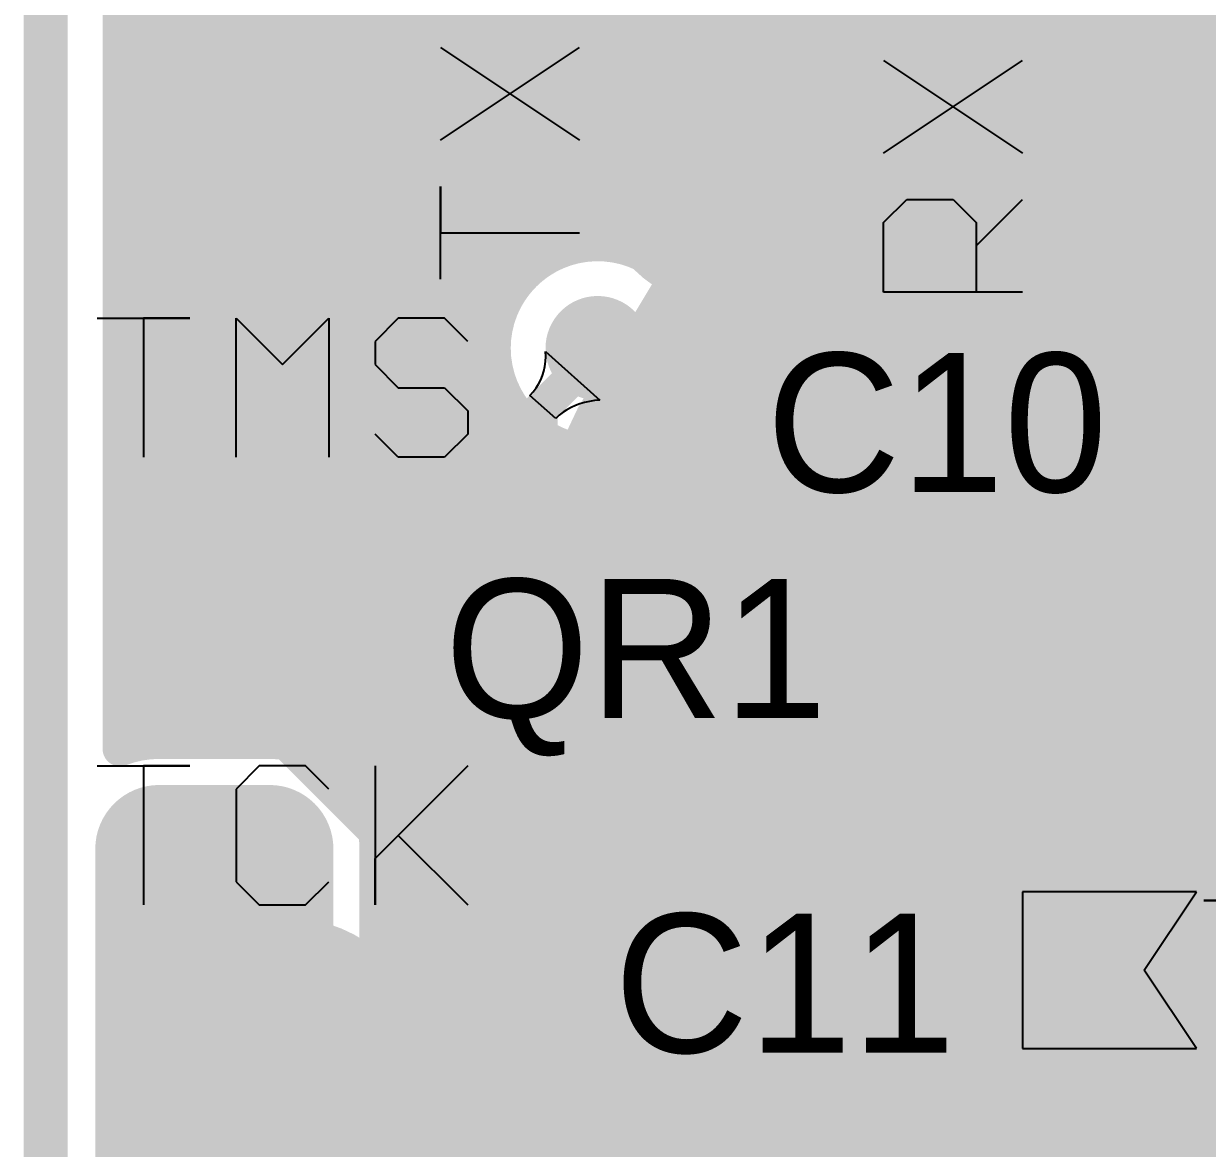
# Model space of a CAD drawing. Header units: millimetres. Extents: x 102.9 to 127.1, y 44.5 to 70.5.
# Drawn here: x 102.9 to 109.71, y 55.3 to 61.77 of the extents above; entities that cross this region are included whole.
import ezdxf

# ---------------------------------------------------------------- set-up
doc = ezdxf.new("R2010")
doc.units = ezdxf.units.MM
for name, color, linetype in [('BottomLayer', 5, 'Continuous'), ('BottomOverlay', 54, 'Continuous'), ('BottomPaste', 16, 'Continuous'), ('BottomSolder', 6, 'Continuous'), ('KeepOutLayer', 6, 'Continuous'), ('Mechanical3', 76, 'Continuous'), ('MultiLayer', 9, 'Continuous'), ('TopLayer', 1, 'Continuous'), ('TopOverlay', 2, 'Continuous'), ('TopPaste', 8, 'Continuous'), ('TopSolder', 216, 'Continuous'), ('ViaHoleLayer', 16, 'Continuous')]:
    doc.layers.add(name, color=color, linetype=linetype)

# ---------------------------------------------------------------- blocks, each defined once
blk = doc.blocks.new('TESTPOINT1_3')
at = {"layer": 'TopLayer', "const_width": 0.75}
blk.add_lwpolyline([(-0.375, 0, 1), (0.375, 0, 1)], format="xyb", close=True, dxfattribs=at)
at = {"layer": 'TopPaste', "const_width": 0.75}
blk.add_lwpolyline([(-0.375, 0, 1), (0.375, 0, 1)], format="xyb", close=True, dxfattribs=at)
at = {"layer": 'TopSolder', "const_width": 0.8}
blk.add_lwpolyline([(-0.4, 0, 1), (0.4, 0, 1)], format="xyb", close=True, dxfattribs=at)
blk = doc.blocks.new('TESTPOINT1_4')
at = {"layer": 'TopLayer', "const_width": 0.75}
blk.add_lwpolyline([(-0.375, 0, 1), (0.375, 0, 1)], format="xyb", close=True, dxfattribs=at)
at = {"layer": 'TopPaste', "const_width": 0.75}
blk.add_lwpolyline([(-0.375, 0, 1), (0.375, 0, 1)], format="xyb", close=True, dxfattribs=at)
at = {"layer": 'TopSolder', "const_width": 0.8}
blk.add_lwpolyline([(-0.4, 0, 1), (0.4, 0, 1)], format="xyb", close=True, dxfattribs=at)
blk = doc.blocks.new('TESTPOINT1_8')
at = {"layer": 'TopLayer', "const_width": 0.75}
blk.add_lwpolyline([(-0.375, 0, 1), (0.375, 0, 1)], format="xyb", close=True, dxfattribs=at)
at = {"layer": 'TopPaste', "const_width": 0.75}
blk.add_lwpolyline([(-0.375, 0, 1), (0.375, 0, 1)], format="xyb", close=True, dxfattribs=at)
at = {"layer": 'TopSolder', "const_width": 0.8}
blk.add_lwpolyline([(-0.4, 0, 1), (0.4, 0, 1)], format="xyb", close=True, dxfattribs=at)
blk = doc.blocks.new('TESTPOINT1_9')
at = {"layer": 'TopLayer', "const_width": 0.75}
blk.add_lwpolyline([(-0.375, 0, 1), (0.375, 0, 1)], format="xyb", close=True, dxfattribs=at)
at = {"layer": 'TopPaste', "const_width": 0.75}
blk.add_lwpolyline([(-0.375, 0, 1), (0.375, 0, 1)], format="xyb", close=True, dxfattribs=at)
at = {"layer": 'TopSolder', "const_width": 0.8}
blk.add_lwpolyline([(-0.4, 0, 1), (0.4, 0, 1)], format="xyb", close=True, dxfattribs=at)
blk = doc.blocks.new('TESTPOINT1_10')
at = {"layer": 'TopLayer', "const_width": 0.75}
blk.add_lwpolyline([(-0.375, 0, 1), (0.375, 0, 1)], format="xyb", close=True, dxfattribs=at)
at = {"layer": 'TopPaste', "const_width": 0.75}
blk.add_lwpolyline([(-0.375, 0, 1), (0.375, 0, 1)], format="xyb", close=True, dxfattribs=at)
at = {"layer": 'TopSolder', "const_width": 0.8}
blk.add_lwpolyline([(-0.4, 0, 1), (0.4, 0, 1)], format="xyb", close=True, dxfattribs=at)
blk = doc.blocks.new('3034_TR_B_12')
at = {"layer": 'BottomLayer', "const_width": 0.3175}
for points in [[(10.5237, -2.3225, 1), (10.8412, -2.3225, 1)], [(11.1587, -2.3225, 1), (11.4762, -2.3225, 1)]]:
    blk.add_lwpolyline(points, format="xyb", close=True, dxfattribs=at)
at = {"layer": 'BottomLayer'}
for points in [[(10.6825, -2.64), (11.3175, -2.64), (10.6825, 2.44), (11.3175, 2.44)], [(10.365, -2.3225), (11.635, -2.3225), (10.365, 2.1225), (11.635, 2.1225)]]:
    blk.add_solid(points, dxfattribs=at)
at = {"layer": 'BottomOverlay'}
for points, const_width in [([(10, -0.1, 1), (-10, -0.1, 1)], 0.2), ([(10.6365, -3.1, 1), (10.7635, -3.1, 1)], 0.127)]:
    blk.add_lwpolyline(points, format="xyb", close=True, dxfattribs=dict(at, const_width=const_width))
at = {"layer": 'BottomOverlay', "const_width": 0.254}
blk.add_lwpolyline([(10.7, -3.1), (10.7, -8.1)], dxfattribs=at)
at = {"layer": 'BottomPaste', "const_width": 0.3175}
for points in [[(10.5237, -2.3225, 1), (10.8412, -2.3225, 1)], [(11.1587, -2.3225, 1), (11.4762, -2.3225, 1)]]:
    blk.add_lwpolyline(points, format="xyb", close=True, dxfattribs=at)
at = {"layer": 'BottomPaste'}
for points in [[(10.6825, -2.64), (11.3175, -2.64), (10.6825, 2.44), (11.3175, 2.44)], [(10.365, -2.3225), (11.635, -2.3225), (10.365, 2.1225), (11.635, 2.1225)]]:
    blk.add_solid(points, dxfattribs=at)
at = {"layer": 'BottomSolder', "const_width": 0.3675}
for points in [[(10.4987, -2.3225, 1), (10.8662, -2.3225, 1)], [(11.1337, -2.3225, 1), (11.5012, -2.3225, 1)]]:
    blk.add_lwpolyline(points, format="xyb", close=True, dxfattribs=at)
at = {"layer": 'BottomSolder'}
for points in [[(10.6825, -2.69), (11.3175, -2.69), (10.6825, 2.49), (11.3175, 2.49)], [(10.315, -2.3225), (11.685, -2.3225), (10.315, 2.1225), (11.685, 2.1225)]]:
    blk.add_solid(points, dxfattribs=at)
blk = doc.blocks.new('MS3V_T1R_19')
at = {"layer": 'TopLayer', "const_width": 0.375}
for points in [[(4.5375, -0.075, 1), (4.9125, -0.075, 1)], [(6.1875, -0.075, 1), (6.5625, -0.075, 1)], [(4.5375, -0.825, 1), (4.9125, -0.825, 1)], [(6.1875, -0.825, 1), (6.5625, -0.825, 1)]]:
    blk.add_lwpolyline(points, format="xyb", close=True, dxfattribs=at)
at = {"layer": 'TopLayer'}
for points in [[(4.725, -1.2), (6.375, -1.2), (4.725, 0.3), (6.375, 0.3)], [(4.35, -0.825), (6.75, -0.825), (4.35, -0.075), (6.75, -0.075)]]:
    blk.add_solid(points, dxfattribs=at)
at = {"layer": 'TopPaste', "const_width": 0.375}
for points in [[(4.5375, -0.075, 1), (4.9125, -0.075, 1)], [(6.1875, -0.075, 1), (6.5625, -0.075, 1)], [(4.5375, -0.825, 1), (4.9125, -0.825, 1)], [(6.1875, -0.825, 1), (6.5625, -0.825, 1)]]:
    blk.add_lwpolyline(points, format="xyb", close=True, dxfattribs=at)
at = {"layer": 'TopPaste'}
for points in [[(4.725, -1.2), (6.375, -1.2), (4.725, 0.3), (6.375, 0.3)], [(4.35, -0.825), (6.75, -0.825), (4.35, -0.075), (6.75, -0.075)]]:
    blk.add_solid(points, dxfattribs=at)
at = {"layer": 'TopSolder', "const_width": 0.425}
for points in [[(4.5125, -0.075, 1), (4.9375, -0.075, 1)], [(6.1625, -0.075, 1), (6.5875, -0.075, 1)], [(4.5125, -0.825, 1), (4.9375, -0.825, 1)], [(6.1625, -0.825, 1), (6.5875, -0.825, 1)]]:
    blk.add_lwpolyline(points, format="xyb", close=True, dxfattribs=at)
at = {"layer": 'TopSolder'}
for points in [[(4.725, -1.25), (6.375, -1.25), (4.725, 0.35), (6.375, 0.35)], [(4.3, -0.825), (6.8, -0.825), (4.3, -0.075), (6.8, -0.075)]]:
    blk.add_solid(points, dxfattribs=at)
blk = doc.blocks.new('CC0603_35')
at = {"layer": 'Mechanical3'}
for p, q in [((-1.2917, 0.3997), (-1.425, 0.2665)), ((-1.0251, 0.3997), (-1.2917, 0.3997)), ((-0.8918, 0.2665), (-1.0251, 0.3997)), ((-0.492, 0.3997), (-0.6253, 0.2665)), ((-0.492, -0.4), (-0.492, 0.3997)), ((0.1745, 0.3997), (0.0412, 0.2665)), ((0.1745, -0.4), (0.1745, 0.3997)), ((-1.425, 0.2665), (-1.425, -0.2667)), ((-1.425, -0.2667), (-1.2917, -0.4)), ((-1.0251, -0.4), (-0.8918, -0.2667)), ((-1.2917, -0.4), (-1.0251, -0.4)), ((-0.6253, -0.4), (-0.3587, -0.4)), ((-0.3587, -0.4), (-0.492, -0.4)), ((0.0412, -0.4), (0.3078, -0.4)), ((0.3078, -0.4), (0.1745, -0.4))]:
    blk.add_line(p, q, dxfattribs=at)
at = {"layer": 'TopLayer'}
for points in [[(-1.35, -0.45), (-0.35, -0.45), (-1.35, 0.45), (-0.35, 0.45)], [(1.35, 0.45), (0.35, 0.45), (1.35, -0.45), (0.35, -0.45)]]:
    blk.add_solid(points, dxfattribs=at)
at = {"layer": 'TopOverlay', "const_width": 0.178}
for points in [[(-1.5329, -0.6469, -0.201181), (-1.5318, 0.6496)], [(1.5336, 0.6496, -0.201181), (1.5347, -0.6469)]]:
    blk.add_lwpolyline(points, format="xyb", dxfattribs=at)
at = {"layer": 'TopOverlay', "const_width": 0.089}
for points in [[(-1.5763, 0.6496, 1), (-1.4873, 0.6496, 1)], [(-1.5695, 0.65, 1), (-1.4805, 0.65, 1)], [(1.4805, 0.65, 1), (1.5695, 0.65, 1)], [(1.4891, 0.6496, 1), (1.5781, 0.6496, 1)], [(-1.5774, -0.6469, 1), (-1.4884, -0.6469, 1)], [(-1.5676, -0.6477, 1), (-1.4786, -0.6477, 1)], [(1.4804, -0.6477, 1), (1.5694, -0.6477, 1)], [(1.4902, -0.6469, 1), (1.5792, -0.6469, 1)]]:
    blk.add_lwpolyline(points, format="xyb", close=True, dxfattribs=at)
at = {"layer": 'TopOverlay', "const_width": 0.178}
for points in [[(1.525, 0.65), (-1.525, 0.65)], [(1.5249, -0.6477), (-1.5231, -0.6477)]]:
    blk.add_lwpolyline(points, dxfattribs=at)
at = {"layer": 'TopPaste'}
for p, q in [((-1.35, 0.45), (-1.35, -0.45)), ((-0.35, 0.45), (-1.35, 0.45)), ((-0.65, 0), (-0.35, 0.45)), ((1.35, 0.45), (0.35, 0.45)), ((0.35, 0.45), (0.65, 0)), ((1.35, -0.45), (1.35, 0.45)), ((-0.35, -0.45), (-0.65, 0)), ((0.65, 0), (0.35, -0.45)), ((-1.35, -0.45), (-0.35, -0.45)), ((0.35, -0.45), (1.35, -0.45))]:
    blk.add_line(p, q, dxfattribs=at)
at = {"layer": 'TopSolder'}
for points in [[(-1.4, -0.5), (-0.3, -0.5), (-1.4, 0.5), (-0.3, 0.5)], [(1.4, 0.5), (0.3, 0.5), (1.4, -0.5), (0.3, -0.5)]]:
    blk.add_solid(points, dxfattribs=at)
blk = doc.blocks.new('CC0603_36')
at = {"layer": 'Mechanical3'}
for p, q in [((-1.2917, 0.3997), (-1.425, 0.2665)), ((-1.0251, 0.3997), (-1.2917, 0.3997)), ((-0.8918, 0.2665), (-1.0251, 0.3997)), ((-0.492, 0.3997), (-0.6253, 0.2665)), ((-0.492, -0.4), (-0.492, 0.3997)), ((0.0412, 0.2665), (0.1745, 0.3997)), ((0.1745, 0.3997), (0.4411, 0.3997)), ((0.4411, 0.3997), (0.5744, 0.2665)), ((-1.425, 0.2665), (-1.425, -0.2667)), ((0.0412, -0.2667), (0.0412, 0.2665)), ((0.5744, 0.2665), (0.5744, -0.2667)), ((-1.425, -0.2667), (-1.2917, -0.4)), ((-1.0251, -0.4), (-0.8918, -0.2667)), ((0.1745, -0.4), (0.0412, -0.2667)), ((0.5744, -0.2667), (0.4411, -0.4)), ((-1.2917, -0.4), (-1.0251, -0.4)), ((-0.6253, -0.4), (-0.3587, -0.4)), ((-0.3587, -0.4), (-0.492, -0.4)), ((0.4411, -0.4), (0.1745, -0.4))]:
    blk.add_line(p, q, dxfattribs=at)
at = {"layer": 'TopLayer'}
for points in [[(-1.35, -0.45), (-0.35, -0.45), (-1.35, 0.45), (-0.35, 0.45)], [(1.35, 0.45), (0.35, 0.45), (1.35, -0.45), (0.35, -0.45)]]:
    blk.add_solid(points, dxfattribs=at)
at = {"layer": 'TopOverlay', "const_width": 0.178}
for points in [[(-1.5329, -0.6469, -0.201181), (-1.5318, 0.6496)], [(1.5336, 0.6496, -0.201181), (1.5347, -0.6469)]]:
    blk.add_lwpolyline(points, format="xyb", dxfattribs=at)
at = {"layer": 'TopOverlay', "const_width": 0.089}
for points in [[(-1.5763, 0.6496, 1), (-1.4873, 0.6496, 1)], [(-1.5695, 0.65, 1), (-1.4805, 0.65, 1)], [(1.4805, 0.65, 1), (1.5695, 0.65, 1)], [(1.4891, 0.6496, 1), (1.5781, 0.6496, 1)], [(-1.5774, -0.6469, 1), (-1.4884, -0.6469, 1)], [(-1.5676, -0.6477, 1), (-1.4786, -0.6477, 1)], [(1.4804, -0.6477, 1), (1.5694, -0.6477, 1)], [(1.4902, -0.6469, 1), (1.5792, -0.6469, 1)]]:
    blk.add_lwpolyline(points, format="xyb", close=True, dxfattribs=at)
at = {"layer": 'TopOverlay', "const_width": 0.178}
for points in [[(1.525, 0.65), (-1.525, 0.65)], [(1.5249, -0.6477), (-1.5231, -0.6477)]]:
    blk.add_lwpolyline(points, dxfattribs=at)
at = {"layer": 'TopPaste'}
for p, q in [((-1.35, 0.45), (-1.35, -0.45)), ((-0.35, 0.45), (-1.35, 0.45)), ((-0.65, 0), (-0.35, 0.45)), ((1.35, 0.45), (0.35, 0.45)), ((0.35, 0.45), (0.65, 0)), ((1.35, -0.45), (1.35, 0.45)), ((-0.35, -0.45), (-0.65, 0)), ((0.65, 0), (0.35, -0.45)), ((-1.35, -0.45), (-0.35, -0.45)), ((0.35, -0.45), (1.35, -0.45))]:
    blk.add_line(p, q, dxfattribs=at)
at = {"layer": 'TopSolder'}
for points in [[(-1.4, -0.5), (-0.3, -0.5), (-1.4, 0.5), (-0.3, 0.5)], [(1.4, 0.5), (0.3, 0.5), (1.4, -0.5), (0.3, -0.5)]]:
    blk.add_solid(points, dxfattribs=at)

msp = doc.modelspace()

# ---------------------------------------------------------------- linework, layer by layer
at = {"layer": 'BottomLayer', "const_width": 0.2}
for points in [[(103.4571, 57.5974), (103.4571, 64.825)], [(103.4571, 61.7999), (126.5464, 61.7999)], [(103.4571, 61.5999), (126.5464, 61.5999)], [(103.4571, 61.3999), (126.5464, 61.3999)], [(103.4571, 61.1999), (121.3137, 61.1999)], [(103.4571, 60.9999), (121.1137, 60.9999)], [(103.4571, 60.7999), (120.578, 60.7999)], [(103.4571, 60.5999), (120.4295, 60.5999)], [(103.4571, 60.3999), (105.869, 60.3999)], [(106.5414, 60.3999), (107.4609, 60.3999)], [(108.1333, 60.3999), (120.3771, 60.3999)], [(106.6524, 60.3029), (107.3499, 60.3029)], [(103.4571, 60.1999), (105.6838, 60.1999)], [(108.3184, 60.1999), (120.3941, 60.1999)], [(103.4571, 59.9999), (105.6131, 59.9999)], [(106.2052, 59.9029), (106.3, 59.9977)], [(108.3892, 59.9999), (120.4877, 59.9999)], [(106.2052, 59.9029), (107.7971, 59.9029)], [(103.4571, 59.7999), (105.6141, 59.7999)], [(108.3882, 59.7999), (120.7355, 59.7999)], [(103.4571, 59.5999), (105.6873, 59.5999)], [(108.3149, 59.5999), (121.5, 59.5999)], [(106.6524, 59.5029), (107.3499, 59.5029)], [(103.4571, 59.3999), (105.8782, 59.3999)], [(106.5322, 59.3999), (107.47, 59.3999)], [(108.1241, 59.3999), (121.5008, 59.3999)], [(103.4571, 59.1999), (121.5694, 59.1999)], [(103.4571, 58.9999), (121.7594, 58.9999)], [(103.4571, 58.7999), (121.9594, 58.7999)], [(103.4571, 58.5999), (121.6032, 58.5999)], [(103.4571, 58.3999), (121.3065, 58.3999)], [(103.4571, 58.1999), (121.2011, 58.1999)], [(103.4571, 57.9999), (121.1755, 57.9999)], [(103.4571, 57.7999), (121.2188, 57.7999)], [(103.6825, 57.64), (104.3175, 57.64)], [(104.5364, 57.5999), (121.3516, 57.5999)], [(104.8063, 57.3999), (122.7937, 57.3999)], [(104.909, 57.1999), (122.9937, 57.1999)], [(104.935, 52.5775), (104.935, 57.0225)], [(104.935, 56.9999), (123.1937, 56.9999)], [(104.935, 56.7999), (123.35, 56.7999)], [(104.935, 56.5999), (123.35, 56.5999)], [(104.935, 56.3999), (123.35, 56.3999)], [(104.935, 56.1999), (123.35, 56.1999)], [(104.935, 55.9999), (123.35, 55.9999)], [(104.935, 55.7999), (123.35, 55.7999)], [(104.935, 55.5999), (119.4583, 55.5999)], [(104.935, 55.3999), (119.2917, 55.3999)]]:
    msp.add_lwpolyline(points, dxfattribs=at)
at = {"layer": 'BottomLayer'}
for points, const_width in [([(103.4071, 61.7999, 1), (103.5071, 61.7999, 1)], 0.1), ([(103.4071, 61.5999, 1), (103.5071, 61.5999, 1)], 0.1), ([(103.4071, 61.3999, 1), (103.5071, 61.3999, 1)], 0.1), ([(103.4071, 61.1999, 1), (103.5071, 61.1999, 1)], 0.1), ([(103.4071, 60.9999, 1), (103.5071, 60.9999, 1)], 0.1), ([(103.4071, 60.7999, 1), (103.5071, 60.7999, 1)], 0.1), ([(103.4071, 60.5999, 1), (103.5071, 60.5999, 1)], 0.1), ([(103.4071, 60.3999, 1), (103.5071, 60.3999, 1)], 0.1), ([(105.819, 60.3999, 1), (105.919, 60.3999, 1)], 0.1), ([(106.4914, 60.3999, 1), (106.5914, 60.3999, 1)], 0.1), ([(107.4109, 60.3999, 1), (107.5109, 60.3999, 1)], 0.1), ([(108.0833, 60.3999, 1), (108.1833, 60.3999, 1)], 0.1), ([(106.6024, 60.3029, 1), (106.7024, 60.3029, 1)], 0.1), ([(106.6024, 60.3029, 1), (106.7024, 60.3029, 1)], 0.1), ([(107.2999, 60.3029, 1), (107.3999, 60.3029, 1)], 0.1), ([(107.2999, 60.3029, 1), (107.3999, 60.3029, 1)], 0.1), ([(103.4071, 60.1999, 1), (103.5071, 60.1999, 1)], 0.1), ([(105.6338, 60.1999, 1), (105.7338, 60.1999, 1)], 0.1), ([(108.2684, 60.1999, 1), (108.3684, 60.1999, 1)], 0.1), ([(106.0552, 59.9029, 1), (106.3552, 59.9029, 1)], 0.3), ([(107.6471, 59.9029, 1), (107.9471, 59.9029, 1)], 0.3), ([(103.4071, 59.9999, 1), (103.5071, 59.9999, 1)], 0.1), ([(105.5631, 59.9999, 1), (105.6631, 59.9999, 1)], 0.1), ([(106.25, 59.9977, 1), (106.35, 59.9977, 1)], 0.1), ([(108.3392, 59.9999, 1), (108.4392, 59.9999, 1)], 0.1), ([(106.1552, 59.9029, 1), (106.2552, 59.9029, 1)], 0.1), ([(106.1552, 59.9029, 1), (106.2552, 59.9029, 1)], 0.1), ([(107.7471, 59.9029, 1), (107.8471, 59.9029, 1)], 0.1), ([(108.3471, 59.9029, 1), (108.4471, 59.9029, 1)], 0.1), ([(108.3471, 59.9029, 1), (108.4471, 59.9029, 1)], 0.1), ([(104.325, 59.675, 1), (104.625, 59.675, 1)], 0.3), ([(103.4071, 59.7999, 1), (103.5071, 59.7999, 1)], 0.1), ([(105.5641, 59.7999, 1), (105.6641, 59.7999, 1)], 0.1), ([(108.3382, 59.7999, 1), (108.4382, 59.7999, 1)], 0.1), ([(103.4071, 59.5999, 1), (103.5071, 59.5999, 1)], 0.1), ([(105.6373, 59.5999, 1), (105.7373, 59.5999, 1)], 0.1), ([(108.2649, 59.5999, 1), (108.3649, 59.5999, 1)], 0.1), ([(109.075, 59.3999, 1), (109.375, 59.3999, 1)], 0.3), ([(106.6024, 59.5029, 1), (106.7024, 59.5029, 1)], 0.1), ([(106.6024, 59.5029, 1), (106.7024, 59.5029, 1)], 0.1), ([(107.2999, 59.5029, 1), (107.3999, 59.5029, 1)], 0.1), ([(107.2999, 59.5029, 1), (107.3999, 59.5029, 1)], 0.1), ([(103.4071, 59.3999, 1), (103.5071, 59.3999, 1)], 0.1), ([(105.8282, 59.3999, 1), (105.9282, 59.3999, 1)], 0.1), ([(106.4822, 59.3999, 1), (106.5822, 59.3999, 1)], 0.1), ([(107.42, 59.3999, 1), (107.52, 59.3999, 1)], 0.1), ([(108.0741, 59.3999, 1), (108.1741, 59.3999, 1)], 0.1), ([(103.4071, 59.1999, 1), (103.5071, 59.1999, 1)], 0.1), ([(103.4071, 58.9999, 1), (103.5071, 58.9999, 1)], 0.1), ([(103.4071, 58.7999, 1), (103.5071, 58.7999, 1)], 0.1), ([(103.4071, 58.5999, 1), (103.5071, 58.5999, 1)], 0.1), ([(106.7683, 58.3999, 1), (107.0683, 58.3999, 1)], 0.3), ([(103.4071, 58.3999, 1), (103.5071, 58.3999, 1)], 0.1), ([(103.4071, 58.1999, 1), (103.5071, 58.1999, 1)], 0.1), ([(103.4071, 57.9999, 1), (103.5071, 57.9999, 1)], 0.1), ([(103.4071, 57.7999, 1), (103.5071, 57.7999, 1)], 0.1), ([(103.4071, 57.5974, 1), (103.5071, 57.5974, 1)], 0.1), ([(103.4071, 57.5974, 1), (103.5071, 57.5974, 1)], 0.1), ([(103.6325, 57.64, 1), (103.7325, 57.64, 1)], 0.1), ([(103.6325, 57.64, 1), (103.7325, 57.64, 1)], 0.1), ([(104.2675, 57.64, 1), (104.3675, 57.64, 1)], 0.1), ([(104.2675, 57.64, 1), (104.3675, 57.64, 1)], 0.1), ([(104.4864, 57.5999, 1), (104.5864, 57.5999, 1)], 0.1), ([(104.7563, 57.3999, 1), (104.8563, 57.3999, 1)], 0.1), ([(104.859, 57.1999, 1), (104.959, 57.1999, 1)], 0.1), ([(104.885, 57.0225, 1), (104.985, 57.0225, 1)], 0.1), ([(104.885, 57.0225, 1), (104.985, 57.0225, 1)], 0.1), ([(104.885, 56.9999, 1), (104.985, 56.9999, 1)], 0.1), ([(104.885, 56.7999, 1), (104.985, 56.7999, 1)], 0.1), ([(107.725, 56.45, 1), (108.025, 56.45, 1)], 0.3), ([(104.885, 56.5999, 1), (104.985, 56.5999, 1)], 0.1), ([(104.885, 56.3999, 1), (104.985, 56.3999, 1)], 0.1), ([(104.885, 56.1999, 1), (104.985, 56.1999, 1)], 0.1), ([(104.885, 55.9999, 1), (104.985, 55.9999, 1)], 0.1), ([(104.885, 55.7999, 1), (104.985, 55.7999, 1)], 0.1), ([(104.885, 55.5999, 1), (104.985, 55.5999, 1)], 0.1), ([(104.885, 55.3999, 1), (104.985, 55.3999, 1)], 0.1), ([(104.885, 55.1999, 1), (104.985, 55.1999, 1)], 0.1)]:
    msp.add_lwpolyline(points, format="xyb", close=True, dxfattribs=dict(at, const_width=const_width))
at = {"layer": 'BottomLayer', "const_width": 0.2}
for points in [[(106.6524, 59.5029, -2.618034), (106.6524, 60.3029)], [(107.3499, 60.3029, -0.6885), (108.3971, 59.9029)], [(108.3971, 59.9029, -0.6885), (107.3499, 59.5029)], [(103.4571, 57.5974, -0.093699), (103.6825, 57.64)], [(104.3175, 57.64, -0.414214), (104.935, 57.0225)]]:
    msp.add_lwpolyline(points, format="xyb", dxfattribs=at)
at = {"layer": 'BottomOverlay'}
for points, const_width in [([(121.475, 54.8, 1), (108.475, 54.8, 1)], 6.9), ([(106.75, 54.8, 1), (110.2, 54.8, 1)], 3.45)]:
    msp.add_lwpolyline(points, format="xyb", close=True, dxfattribs=dict(at, const_width=const_width))
at = {"layer": 'KeepOutLayer', "const_width": 0.254}
msp.add_lwpolyline([(103.0301, 47.3699), (103.0301, 70.35)], dxfattribs=at)
at = {"layer": 'MultiLayer', "const_width": 0.3}
for points in [[(106.0552, 59.9029, 1), (106.3552, 59.9029, 1)], [(107.6471, 59.9029, 1), (107.9471, 59.9029, 1)], [(104.325, 59.675, 1), (104.625, 59.675, 1)], [(109.075, 59.3999, 1), (109.375, 59.3999, 1)], [(106.7683, 58.3999, 1), (107.0683, 58.3999, 1)], [(107.725, 56.45, 1), (108.025, 56.45, 1)]]:
    msp.add_lwpolyline(points, format="xyb", close=True, dxfattribs=at)
at = {"layer": 'TopLayer'}
for p, q in [((105.9066, 59.854), (105.9058, 59.8838)), ((105.9058, 59.8838), (106.2183, 59.6032)), ((105.8959, 59.7705), (105.9017, 59.7973)), ((105.9017, 59.7973), (105.9053, 59.8251)), ((105.9053, 59.8251), (105.9066, 59.854)), ((105.8653, 59.6963), (105.8777, 59.72)), ((105.8777, 59.72), (105.8879, 59.7447)), ((105.8879, 59.7447), (105.8959, 59.7705)), ((105.8149, 59.6313), (105.8339, 59.652)), ((105.8339, 59.652), (105.8507, 59.6736)), ((105.8507, 59.6736), (105.8653, 59.6963)), ((105.9644, 59.498), (105.8149, 59.6313)), ((106.103, 59.5831), (106.0771, 59.5735)), ((106.1301, 59.5909), (106.103, 59.5831)), ((106.1584, 59.5968), (106.1301, 59.5909)), ((106.1878, 59.6009), (106.1584, 59.5968)), ((106.2183, 59.6032), (106.1878, 59.6009)), ((105.9846, 59.5167), (105.9644, 59.498)), ((106.006, 59.5337), (105.9846, 59.5167)), ((106.0286, 59.5488), (106.006, 59.5337)), ((106.0523, 59.5621), (106.0286, 59.5488)), ((106.0771, 59.5735), (106.0523, 59.5621))]:
    msp.add_line(p, q, dxfattribs=at)
at = {"layer": 'TopLayer', "const_width": 0.2}
for points in [[(103.4571, 61.332), (103.4571, 63.875)], [(103.4571, 61.7999), (103.8444, 61.7999)], [(105.0056, 61.7999), (106.3944, 61.7999)], [(107.5556, 61.7999), (108.9444, 61.7999)], [(103.4571, 61.5999), (103.6206, 61.5999)], [(105.2294, 61.5999), (106.1706, 61.5999)], [(107.7794, 61.5999), (108.7206, 61.5999)], [(105.3615, 61.3999), (106.0385, 61.3999)], [(107.9115, 61.3999), (108.5885, 61.3999)], [(105.4384, 61.1999), (105.9616, 61.1999)], [(107.9884, 61.1999), (108.5116, 61.1999)], [(107.9919, 60.6634), (108.5058, 61.1773)], [(105.4723, 60.9999), (105.9277, 60.9999)], [(108.0223, 60.9999), (108.3283, 60.9999)], [(104.425, 60.925), (105.475, 59.875)], [(106.975, 59.8242), (106.975, 60.925)], [(107.7971, 59.9029), (108.8192, 60.925)], [(108.8192, 60.925), (109.525, 60.925)], [(105.4675, 60.7999), (105.9325, 60.7999)], [(108.0175, 60.7999), (108.1283, 60.7999)], [(105.4234, 60.5999), (105.9766, 60.5999)], [(103.4571, 58.782), (103.4571, 60.518)], [(105.3943, 60.5214), (105.6958, 60.2199)], [(105.5158, 60.3999), (105.869, 60.3999)], [(108.3961, 59.9363), (108.7158, 60.2559)], [(103.4571, 60.1999), (103.6656, 60.1999)], [(108.6597, 60.1999), (108.7656, 60.1999)], [(103.4571, 59.9999), (103.9284, 59.9999)], [(108.4597, 59.9999), (109.0284, 59.9999)], [(104.8286, 59.9557), (105.075, 59.7093)], [(106.2052, 59.8802), (106.2052, 59.9029)], [(105.475, 57.1407), (105.475, 59.875)], [(105.875, 59.55), (106.2052, 59.8802)], [(106.4537, 59.3029), (106.975, 59.8242)], [(109.55, 58.9458), (109.55, 59.8753)], [(103.4571, 59.7999), (104.9844, 59.7999)], [(108.3882, 59.7999), (109.55, 59.7999)], [(105.075, 59.1996), (105.075, 59.7093)], [(103.4571, 59.5999), (105.075, 59.5999)], [(108.3149, 59.5999), (109.55, 59.5999)], [(105.875, 57.3064), (105.875, 59.55)], [(106.7371, 59.0206), (107.2573, 59.5409)], [(109.65, 59.425), (110.35, 59.425)], [(103.4571, 59.3999), (104.1967, 59.3999)], [(104.6533, 59.3999), (105.075, 59.3999)], [(107.1163, 59.3999), (107.47, 59.3999)], [(108.1241, 59.3999), (109.55, 59.3999)], [(106.275, 59.125), (106.4529, 59.3029)], [(106.4529, 59.3029), (106.4537, 59.3029)], [(103.4571, 59.1999), (103.7753, 59.1999)], [(106.9163, 59.1999), (109.55, 59.1999)], [(106.275, 57.472), (106.275, 59.125)], [(103.4571, 58.9999), (103.5812, 58.9999)], [(106.675, 57.6377), (106.675, 58.9593)], [(106.7156, 58.9999), (109.55, 58.9999)], [(107.825, 58.95), (109.475, 58.95)], [(108.65, 57.9), (108.65, 58.85)], [(106.675, 58.7999), (107.4006, 58.7999)], [(106.675, 58.5999), (107.2333, 58.5999)], [(106.675, 58.3999), (107.1617, 58.3999)], [(104.425, 57.625), (104.425, 58.375)], [(107.15, 57.525), (107.15, 58.275)], [(106.675, 58.1999), (107.15, 58.1999)], [(106.675, 57.9999), (107.15, 57.9999)], [(107.25, 57.9), (108.65, 57.9)], [(108.65, 57.9), (110.05, 57.9)], [(106.675, 57.7999), (107.15, 57.7999)], [(104.425, 57.625), (105.95, 56.1)], [(106.675, 57.6377), (107.4323, 56.8804)], [(106.7128, 57.5999), (107.15, 57.5999)], [(106.275, 57.472), (107.15, 56.5971)], [(106.9128, 57.3999), (107.1617, 57.3999)], [(105.875, 57.3064), (106.75, 56.4314)], [(107.1128, 57.1999), (107.2335, 57.1999)], [(105.475, 57.1407), (106.35, 56.2657)], [(107.3128, 56.9999), (107.4009, 56.9999)], [(107.825, 56.85), (108.35, 56.85)], [(108.35, 55.9), (108.35, 56.85)], [(107.4948, 56.7999), (108.35, 56.7999)], [(107.15, 56.1657), (107.15, 56.5971)], [(107.55, 56.5999), (108.35, 56.5999)], [(107.55, 56.3314), (107.55, 56.5971)], [(106.75, 56), (106.75, 56.4314)], [(107.55, 56.3999), (108.35, 56.3999)], [(107.55, 56.3314), (107.9814, 55.9)], [(108.45, 56.325), (109.15, 56.325)], [(109.15, 56.325), (109.85, 56.325)], [(106.35, 52.0971), (106.35, 56.2657)], [(107.15, 56.1657), (107.8157, 55.5)], [(107.6815, 56.1999), (108.35, 56.1999)], [(105.95, 51.9314), (105.95, 56.1)], [(106.75, 56), (107.65, 55.1)], [(107.8815, 55.9999), (108.35, 55.9999)], [(107.9814, 55.9), (108.35, 55.9)], [(104.425, 55.825), (105.55, 54.7)], [(107.8157, 55.5), (111.475, 55.5)], [(106.75, 55.4343), (107.3667, 54.8177)], [(106.75, 52.2627), (106.75, 55.4343)]]:
    msp.add_lwpolyline(points, dxfattribs=at)
for points in [[(103.4571, 61.332, -0.818462), (105.475, 60.925)], [(106.026, 60.4756, -1.249804), (108.025, 60.925)], [(108.5058, 61.1773, -0.885484), (110.575, 60.925)], [(105.475, 60.925, -0.098965), (105.3943, 60.5214)], [(108.025, 60.925, -0.063026), (107.9919, 60.6634)], [(104.8286, 59.9557, -0.413209), (103.4571, 60.518)], [(105.6958, 60.2199, -0.17964), (106.026, 60.4756)], [(109.55, 59.8753, -0.22986), (108.7158, 60.2559)], [(108.3971, 59.9029, -0.749498), (107.2916, 59.5797)], [(103.4571, 58.782, -0.49555), (105.075, 59.1996)], [(107.15, 58.275, -0.414214), (107.825, 58.95)], [(107.825, 56.85, -0.414214), (107.15, 57.525)], [(107.4323, 56.8804, -0.199374), (107.55, 56.5971)], [(107.4328, 56.8799, -0.198912), (107.55, 56.5971)]]:
    msp.add_lwpolyline(points, format="xyb", dxfattribs=at)
at = {"layer": 'TopLayer'}
for points, const_width in [([(103.4071, 61.7999, 1), (103.5071, 61.7999, 1)], 0.1), ([(103.7944, 61.7999, 1), (103.8944, 61.7999, 1)], 0.1), ([(104.9556, 61.7999, 1), (105.0556, 61.7999, 1)], 0.1), ([(106.3444, 61.7999, 1), (106.4444, 61.7999, 1)], 0.1), ([(107.5056, 61.7999, 1), (107.6056, 61.7999, 1)], 0.1), ([(108.8944, 61.7999, 1), (108.9944, 61.7999, 1)], 0.1), ([(103.4071, 61.5999, 1), (103.5071, 61.5999, 1)], 0.1), ([(103.5706, 61.5999, 1), (103.6706, 61.5999, 1)], 0.1), ([(105.1794, 61.5999, 1), (105.2794, 61.5999, 1)], 0.1), ([(106.1206, 61.5999, 1), (106.2206, 61.5999, 1)], 0.1), ([(107.7294, 61.5999, 1), (107.8294, 61.5999, 1)], 0.1), ([(108.6706, 61.5999, 1), (108.7706, 61.5999, 1)], 0.1), ([(105.3115, 61.3999, 1), (105.4115, 61.3999, 1)], 0.1), ([(105.9885, 61.3999, 1), (106.0885, 61.3999, 1)], 0.1), ([(107.8615, 61.3999, 1), (107.9615, 61.3999, 1)], 0.1), ([(108.5385, 61.3999, 1), (108.6385, 61.3999, 1)], 0.1), ([(103.4071, 61.332, 1), (103.5071, 61.332, 1)], 0.1), ([(103.4071, 61.332, 1), (103.5071, 61.332, 1)], 0.1), ([(105.3884, 61.1999, 1), (105.4884, 61.1999, 1)], 0.1), ([(105.9116, 61.1999, 1), (106.0116, 61.1999, 1)], 0.1), ([(107.9384, 61.1999, 1), (108.0384, 61.1999, 1)], 0.1), ([(108.4616, 61.1999, 1), (108.5616, 61.1999, 1)], 0.1), ([(108.4558, 61.1773, 1), (108.5558, 61.1773, 1)], 0.1), ([(108.4558, 61.1773, 1), (108.5558, 61.1773, 1)], 0.1), ([(105.4223, 60.9999, 1), (105.5223, 60.9999, 1)], 0.1), ([(105.8777, 60.9999, 1), (105.9777, 60.9999, 1)], 0.1), ([(107.9723, 60.9999, 1), (108.0723, 60.9999, 1)], 0.1), ([(108.2783, 60.9999, 1), (108.3783, 60.9999, 1)], 0.1), ([(104.375, 60.925, 1), (104.475, 60.925, 1)], 0.1), ([(105.425, 60.925, 1), (105.525, 60.925, 1)], 0.1), ([(105.425, 60.925, 1), (105.525, 60.925, 1)], 0.1), ([(106.925, 60.925, 1), (107.025, 60.925, 1)], 0.1), ([(107.975, 60.925, 1), (108.075, 60.925, 1)], 0.1), ([(107.975, 60.925, 1), (108.075, 60.925, 1)], 0.1), ([(108.7692, 60.925, 1), (108.8692, 60.925, 1)], 0.1), ([(108.7692, 60.925, 1), (108.8692, 60.925, 1)], 0.1), ([(109.475, 60.925, 1), (109.575, 60.925, 1)], 0.1), ([(105.4175, 60.7999, 1), (105.5175, 60.7999, 1)], 0.1), ([(105.8825, 60.7999, 1), (105.9825, 60.7999, 1)], 0.1), ([(107.9675, 60.7999, 1), (108.0675, 60.7999, 1)], 0.1), ([(108.0783, 60.7999, 1), (108.1783, 60.7999, 1)], 0.1), ([(107.9419, 60.6634, 1), (108.0419, 60.6634, 1)], 0.1), ([(107.9419, 60.6634, 1), (108.0419, 60.6634, 1)], 0.1), ([(105.3734, 60.5999, 1), (105.4734, 60.5999, 1)], 0.1), ([(105.9266, 60.5999, 1), (106.0266, 60.5999, 1)], 0.1), ([(103.4071, 60.518, 1), (103.5071, 60.518, 1)], 0.1), ([(103.4071, 60.518, 1), (103.5071, 60.518, 1)], 0.1), ([(105.3443, 60.5214, 1), (105.4443, 60.5214, 1)], 0.1), ([(105.3443, 60.5214, 1), (105.4443, 60.5214, 1)], 0.1), ([(105.976, 60.4756, 1), (106.076, 60.4756, 1)], 0.1), ([(105.976, 60.4756, 1), (106.076, 60.4756, 1)], 0.1), ([(105.4658, 60.3999, 1), (105.5658, 60.3999, 1)], 0.1), ([(105.819, 60.3999, 1), (105.919, 60.3999, 1)], 0.1), ([(108.6658, 60.2559, 1), (108.7658, 60.2559, 1)], 0.1), ([(108.6658, 60.2559, 1), (108.7658, 60.2559, 1)], 0.1), ([(103.4071, 60.1999, 1), (103.5071, 60.1999, 1)], 0.1), ([(103.6156, 60.1999, 1), (103.7156, 60.1999, 1)], 0.1), ([(105.6458, 60.2199, 1), (105.7458, 60.2199, 1)], 0.1), ([(105.6458, 60.2199, 1), (105.7458, 60.2199, 1)], 0.1), ([(108.6097, 60.1999, 1), (108.7097, 60.1999, 1)], 0.1), ([(108.7156, 60.1999, 1), (108.8156, 60.1999, 1)], 0.1), ([(106.0552, 59.9029, 1), (106.3552, 59.9029, 1)], 0.3), ([(107.6471, 59.9029, 1), (107.9471, 59.9029, 1)], 0.3), ([(103.4071, 59.9999, 1), (103.5071, 59.9999, 1)], 0.1), ([(103.8784, 59.9999, 1), (103.9784, 59.9999, 1)], 0.1), ([(108.4097, 59.9999, 1), (108.5097, 59.9999, 1)], 0.1), ([(108.9784, 59.9999, 1), (109.0784, 59.9999, 1)], 0.1), ([(104.7786, 59.9557, 1), (104.8786, 59.9557, 1)], 0.1), ([(104.7786, 59.9557, 1), (104.8786, 59.9557, 1)], 0.1), ([(106.1552, 59.9029, 1), (106.2552, 59.9029, 1)], 0.1), ([(107.7471, 59.9029, 1), (107.8471, 59.9029, 1)], 0.1), ([(108.3461, 59.9363, 1), (108.4461, 59.9363, 1)], 0.1), ([(108.3471, 59.9029, 1), (108.4471, 59.9029, 1)], 0.1), ([(104.325, 59.675, 1), (104.625, 59.675, 1)], 0.3), ([(105.425, 59.875, 1), (105.525, 59.875, 1)], 0.1), ([(105.425, 59.875, 1), (105.525, 59.875, 1)], 0.1), ([(106.1552, 59.8802, 1), (106.2552, 59.8802, 1)], 0.1), ([(106.1552, 59.8802, 1), (106.2552, 59.8802, 1)], 0.1), ([(106.925, 59.8242, 1), (107.025, 59.8242, 1)], 0.1), ([(106.925, 59.8242, 1), (107.025, 59.8242, 1)], 0.1), ([(109.5, 59.8753, 1), (109.6, 59.8753, 1)], 0.1), ([(109.5, 59.8753, 1), (109.6, 59.8753, 1)], 0.1), ([(103.4071, 59.7999, 1), (103.5071, 59.7999, 1)], 0.1), ([(104.9344, 59.7999, 1), (105.0344, 59.7999, 1)], 0.1), ([(108.3382, 59.7999, 1), (108.4382, 59.7999, 1)], 0.1), ([(109.5, 59.7999, 1), (109.6, 59.7999, 1)], 0.1), ([(105.025, 59.7093, 1), (105.125, 59.7093, 1)], 0.1), ([(105.025, 59.7093, 1), (105.125, 59.7093, 1)], 0.1), ([(103.4071, 59.5999, 1), (103.5071, 59.5999, 1)], 0.1), ([(105.025, 59.5999, 1), (105.125, 59.5999, 1)], 0.1), ([(107.2416, 59.5797, 1), (107.3416, 59.5797, 1)], 0.1), ([(108.2649, 59.5999, 1), (108.3649, 59.5999, 1)], 0.1), ([(109.075, 59.3999, 1), (109.375, 59.3999, 1)], 0.3), ([(109.5, 59.5999, 1), (109.6, 59.5999, 1)], 0.1), ([(105.825, 59.55, 1), (105.925, 59.55, 1)], 0.1), ([(105.825, 59.55, 1), (105.925, 59.55, 1)], 0.1), ([(107.2073, 59.5409, 1), (107.3073, 59.5409, 1)], 0.1), ([(109.6, 59.425, 1), (109.7, 59.425, 1)], 0.1), ([(103.4071, 59.3999, 1), (103.5071, 59.3999, 1)], 0.1), ([(104.1467, 59.3999, 1), (104.2467, 59.3999, 1)], 0.1), ([(104.6033, 59.3999, 1), (104.7033, 59.3999, 1)], 0.1), ([(105.025, 59.3999, 1), (105.125, 59.3999, 1)], 0.1), ([(107.0663, 59.3999, 1), (107.1663, 59.3999, 1)], 0.1), ([(107.42, 59.3999, 1), (107.52, 59.3999, 1)], 0.1), ([(108.0741, 59.3999, 1), (108.1741, 59.3999, 1)], 0.1), ([(109.5, 59.3999, 1), (109.6, 59.3999, 1)], 0.1), ([(106.4029, 59.3029, 1), (106.5029, 59.3029, 1)], 0.1), ([(106.4029, 59.3029, 1), (106.5029, 59.3029, 1)], 0.1), ([(106.4037, 59.3029, 1), (106.5037, 59.3029, 1)], 0.1), ([(106.4037, 59.3029, 1), (106.5037, 59.3029, 1)], 0.1), ([(103.4071, 59.1999, 1), (103.5071, 59.1999, 1)], 0.1), ([(103.7253, 59.1999, 1), (103.8253, 59.1999, 1)], 0.1), ([(105.025, 59.1996, 1), (105.125, 59.1996, 1)], 0.1), ([(105.025, 59.1996, 1), (105.125, 59.1996, 1)], 0.1), ([(106.8663, 59.1999, 1), (106.9663, 59.1999, 1)], 0.1), ([(109.5, 59.1999, 1), (109.6, 59.1999, 1)], 0.1), ([(106.225, 59.125, 1), (106.325, 59.125, 1)], 0.1), ([(106.225, 59.125, 1), (106.325, 59.125, 1)], 0.1), ([(106.6871, 59.0206, 1), (106.7871, 59.0206, 1)], 0.1), ([(103.4071, 58.9999, 1), (103.5071, 58.9999, 1)], 0.1), ([(103.5312, 58.9999, 1), (103.6312, 58.9999, 1)], 0.1), ([(106.625, 58.9593, 1), (106.725, 58.9593, 1)], 0.1), ([(106.6656, 58.9999, 1), (106.7656, 58.9999, 1)], 0.1), ([(107.775, 58.95, 1), (107.875, 58.95, 1)], 0.1), ([(107.775, 58.95, 1), (107.875, 58.95, 1)], 0.1), ([(109.425, 58.95, 1), (109.525, 58.95, 1)], 0.1), ([(109.5, 58.9999, 1), (109.6, 58.9999, 1)], 0.1), ([(109.5, 58.9458, 1), (109.6, 58.9458, 1)], 0.1), ([(108.6, 58.85, 1), (108.7, 58.85, 1)], 0.1), ([(103.4071, 58.782, 1), (103.5071, 58.782, 1)], 0.1), ([(103.4071, 58.782, 1), (103.5071, 58.782, 1)], 0.1), ([(106.625, 58.7999, 1), (106.725, 58.7999, 1)], 0.1), ([(107.3506, 58.7999, 1), (107.4506, 58.7999, 1)], 0.1), ([(106.625, 58.5999, 1), (106.725, 58.5999, 1)], 0.1), ([(106.7683, 58.3999, 1), (107.0683, 58.3999, 1)], 0.3), ([(107.1833, 58.5999, 1), (107.2833, 58.5999, 1)], 0.1), ([(106.625, 58.3999, 1), (106.725, 58.3999, 1)], 0.1), ([(107.1117, 58.3999, 1), (107.2117, 58.3999, 1)], 0.1), ([(104.375, 58.375, 1), (104.475, 58.375, 1)], 0.1), ([(107.1, 58.275, 1), (107.2, 58.275, 1)], 0.1), ([(107.1, 58.275, 1), (107.2, 58.275, 1)], 0.1), ([(106.625, 58.1999, 1), (106.725, 58.1999, 1)], 0.1), ([(107.1, 58.1999, 1), (107.2, 58.1999, 1)], 0.1), ([(106.625, 57.9999, 1), (106.725, 57.9999, 1)], 0.1), ([(107.1, 57.9999, 1), (107.2, 57.9999, 1)], 0.1), ([(107.2, 57.9, 1), (107.3, 57.9, 1)], 0.1), ([(108.6, 57.9, 1), (108.7, 57.9, 1)], 0.1), ([(108.6, 57.9, 1), (108.7, 57.9, 1)], 0.1), ([(108.6, 57.9, 1), (108.7, 57.9, 1)], 0.1), ([(106.625, 57.7999, 1), (106.725, 57.7999, 1)], 0.1), ([(107.1, 57.7999, 1), (107.2, 57.7999, 1)], 0.1), ([(104.375, 57.625, 1), (104.475, 57.625, 1)], 0.1), ([(104.375, 57.625, 1), (104.475, 57.625, 1)], 0.1), ([(106.625, 57.6377, 1), (106.725, 57.6377, 1)], 0.1), ([(106.625, 57.6377, 1), (106.725, 57.6377, 1)], 0.1), ([(106.6628, 57.5999, 1), (106.7628, 57.5999, 1)], 0.1), ([(107.1, 57.5999, 1), (107.2, 57.5999, 1)], 0.1), ([(107.1, 57.525, 1), (107.2, 57.525, 1)], 0.1), ([(107.1, 57.525, 1), (107.2, 57.525, 1)], 0.1), ([(106.225, 57.472, 1), (106.325, 57.472, 1)], 0.1), ([(106.225, 57.472, 1), (106.325, 57.472, 1)], 0.1), ([(106.8628, 57.3999, 1), (106.9628, 57.3999, 1)], 0.1), ([(107.1117, 57.3999, 1), (107.2117, 57.3999, 1)], 0.1), ([(105.825, 57.3064, 1), (105.925, 57.3064, 1)], 0.1), ([(105.825, 57.3064, 1), (105.925, 57.3064, 1)], 0.1), ([(107.0628, 57.1999, 1), (107.1628, 57.1999, 1)], 0.1), ([(107.1835, 57.1999, 1), (107.2835, 57.1999, 1)], 0.1), ([(105.425, 57.1407, 1), (105.525, 57.1407, 1)], 0.1), ([(105.425, 57.1407, 1), (105.525, 57.1407, 1)], 0.1), ([(107.2628, 56.9999, 1), (107.3628, 56.9999, 1)], 0.1), ([(107.3509, 56.9999, 1), (107.4509, 56.9999, 1)], 0.1), ([(107.3823, 56.8804, 1), (107.4823, 56.8804, 1)], 0.1), ([(107.3823, 56.8804, 1), (107.4823, 56.8804, 1)], 0.1), ([(107.3828, 56.8799, 1), (107.4828, 56.8799, 1)], 0.1), ([(107.775, 56.85, 1), (107.875, 56.85, 1)], 0.1), ([(107.775, 56.85, 1), (107.875, 56.85, 1)], 0.1), ([(108.3, 56.85, 1), (108.4, 56.85, 1)], 0.1), ([(108.3, 56.85, 1), (108.4, 56.85, 1)], 0.1), ([(107.4448, 56.7999, 1), (107.5448, 56.7999, 1)], 0.1), ([(108.3, 56.7999, 1), (108.4, 56.7999, 1)], 0.1), ([(107.725, 56.45, 1), (108.025, 56.45, 1)], 0.3), ([(107.1, 56.5971, 1), (107.2, 56.5971, 1)], 0.1), ([(107.1, 56.5971, 1), (107.2, 56.5971, 1)], 0.1), ([(107.5, 56.5999, 1), (107.6, 56.5999, 1)], 0.1), ([(107.5, 56.5971, 1), (107.6, 56.5971, 1)], 0.1), ([(107.5, 56.5971, 1), (107.6, 56.5971, 1)], 0.1), ([(107.5, 56.5971, 1), (107.6, 56.5971, 1)], 0.1), ([(108.3, 56.5999, 1), (108.4, 56.5999, 1)], 0.1), ([(106.7, 56.4314, 1), (106.8, 56.4314, 1)], 0.1), ([(106.7, 56.4314, 1), (106.8, 56.4314, 1)], 0.1), ([(107.5, 56.3999, 1), (107.6, 56.3999, 1)], 0.1), ([(108.3, 56.3999, 1), (108.4, 56.3999, 1)], 0.1), ([(107.5, 56.3314, 1), (107.6, 56.3314, 1)], 0.1), ([(107.5, 56.3314, 1), (107.6, 56.3314, 1)], 0.1), ([(108.4, 56.325, 1), (108.5, 56.325, 1)], 0.1), ([(109.1, 56.325, 1), (109.2, 56.325, 1)], 0.1), ([(109.1, 56.325, 1), (109.2, 56.325, 1)], 0.1), ([(106.3, 56.2657, 1), (106.4, 56.2657, 1)], 0.1), ([(106.3, 56.2657, 1), (106.4, 56.2657, 1)], 0.1), ([(107.1, 56.1657, 1), (107.2, 56.1657, 1)], 0.1), ([(107.1, 56.1657, 1), (107.2, 56.1657, 1)], 0.1), ([(107.6315, 56.1999, 1), (107.7315, 56.1999, 1)], 0.1), ([(108.3, 56.1999, 1), (108.4, 56.1999, 1)], 0.1), ([(105.9, 56.1, 1), (106, 56.1, 1)], 0.1), ([(105.9, 56.1, 1), (106, 56.1, 1)], 0.1), ([(106.7, 56, 1), (106.8, 56, 1)], 0.1), ([(106.7, 56, 1), (106.8, 56, 1)], 0.1), ([(107.8315, 55.9999, 1), (107.9315, 55.9999, 1)], 0.1), ([(108.3, 55.9999, 1), (108.4, 55.9999, 1)], 0.1), ([(107.9314, 55.9, 1), (108.0314, 55.9, 1)], 0.1), ([(107.9314, 55.9, 1), (108.0314, 55.9, 1)], 0.1), ([(108.3, 55.9, 1), (108.4, 55.9, 1)], 0.1), ([(108.3, 55.9, 1), (108.4, 55.9, 1)], 0.1), ([(104.375, 55.825, 1), (104.475, 55.825, 1)], 0.1), ([(107.7657, 55.5, 1), (107.8657, 55.5, 1)], 0.1), ([(107.7657, 55.5, 1), (107.8657, 55.5, 1)], 0.1), ([(106.7, 55.4343, 1), (106.8, 55.4343, 1)], 0.1), ([(106.7, 55.4343, 1), (106.8, 55.4343, 1)], 0.1)]:
    msp.add_lwpolyline(points, format="xyb", close=True, dxfattribs=dict(at, const_width=const_width))
at = {"layer": 'TopOverlay'}
for p, q in [((105.3003, 61.0997), (106.1, 61.6329)), ((105.3003, 61.6329), (106.1, 61.0997)), ((107.8503, 61.0247), (108.65, 61.5579)), ((107.8503, 61.5579), (108.65, 61.0247)), ((105.3003, 60.3), (105.3003, 60.8332)), ((105.3003, 60.8332), (105.3003, 60.5666)), ((107.8503, 60.6249), (107.9835, 60.7582)), ((107.9835, 60.7582), (108.2501, 60.7582)), ((108.2501, 60.7582), (108.3834, 60.6249)), ((108.3834, 60.4916), (108.65, 60.7582)), ((107.8503, 60.225), (107.8503, 60.6249)), ((108.3834, 60.6249), (108.3834, 60.225)), ((105.3003, 60.5666), (106.1, 60.5666)), ((108.65, 60.225), (107.8503, 60.225)), ((103.325, 60.0747), (103.8582, 60.0747)), ((103.8582, 60.0747), (103.5916, 60.0747)), ((103.5916, 60.0747), (103.5916, 59.275)), ((104.1247, 59.275), (104.1247, 60.0747)), ((104.1247, 60.0747), (104.3913, 59.8082)), ((104.3913, 59.8082), (104.6579, 60.0747)), ((104.6579, 60.0747), (104.6579, 59.275)), ((105.0578, 60.0747), (104.9245, 59.9415)), ((105.3244, 60.0747), (105.0578, 60.0747)), ((105.4576, 59.9415), (105.3244, 60.0747)), ((104.9245, 59.9415), (104.9245, 59.8082)), ((104.9245, 59.8082), (105.0578, 59.6749)), ((105.0578, 59.6749), (105.3244, 59.6749)), ((105.3244, 59.6749), (105.4576, 59.5416)), ((105.4576, 59.5416), (105.4576, 59.4083)), ((105.0578, 59.275), (104.9245, 59.4083)), ((105.4576, 59.4083), (105.3244, 59.275)), ((105.3244, 59.275), (105.0578, 59.275)), ((103.325, 57.4997), (103.8582, 57.4997)), ((103.8582, 57.4997), (103.5916, 57.4997)), ((103.5916, 57.4997), (103.5916, 56.7)), ((104.258, 57.4997), (104.1247, 57.3665)), ((104.5246, 57.4997), (104.258, 57.4997)), ((104.6579, 57.3665), (104.5246, 57.4997)), ((104.9245, 57.4997), (104.9245, 56.7)), ((104.9245, 56.9666), (105.4576, 57.4997)), ((105.4576, 57.4997), (105.0578, 57.0999)), ((104.1247, 57.3665), (104.1247, 56.8333)), ((105.0578, 57.0999), (105.4576, 56.7)), ((104.9245, 56.7), (104.9245, 56.9666)), ((104.1247, 56.8333), (104.258, 56.7)), ((104.5246, 56.7), (104.6579, 56.8333)), ((104.258, 56.7), (104.5246, 56.7))]:
    msp.add_line(p, q, dxfattribs=at)
at = {"layer": 'ViaHoleLayer', "const_width": 0.15}
for points in [[(106.1302, 59.9029, 1), (106.2802, 59.9029, 1)], [(107.7221, 59.9029, 1), (107.8721, 59.9029, 1)], [(104.4, 59.675, 1), (104.55, 59.675, 1)], [(109.15, 59.3999, 1), (109.3, 59.3999, 1)], [(106.8433, 58.3999, 1), (106.9933, 58.3999, 1)], [(107.8, 56.45, 1), (107.95, 56.45, 1)]]:
    msp.add_lwpolyline(points, format="xyb", close=True, dxfattribs=at)

# ---------------------------------------------------------------- block references
for name, p, rotation in [('3034_TR_B_12', (115, 54.7), 180), ('TESTPOINT1_10', (104.425, 60.925), 90), ('TESTPOINT1_3', (106.975, 60.925), 90), ('TESTPOINT1_4', (109.525, 60.925), 90), ('CC0603_36', (111.2, 59.425), 180), ('TESTPOINT1_9', (104.425, 58.375), 90), ('MS3V_T1R_19', (114.2, 57.45), 180), ('CC0603_35', (110, 56.325), 180), ('TESTPOINT1_8', (104.425, 55.825), 90)]:
    msp.add_blockref(name, p, dxfattribs=dict(rotation=rotation))

# ---------------------------------------------------------------- texts
at = {"layer": 'TopOverlay'}
for s, p in [('C10', (107.175, 59.075)), ('QR1', (105.325, 57.775)), ('C11', (106.3, 55.85))]:
    msp.add_text(s, height=0.8, dxfattribs=at).set_placement(p)

doc.saveas('drawing.dxf')
